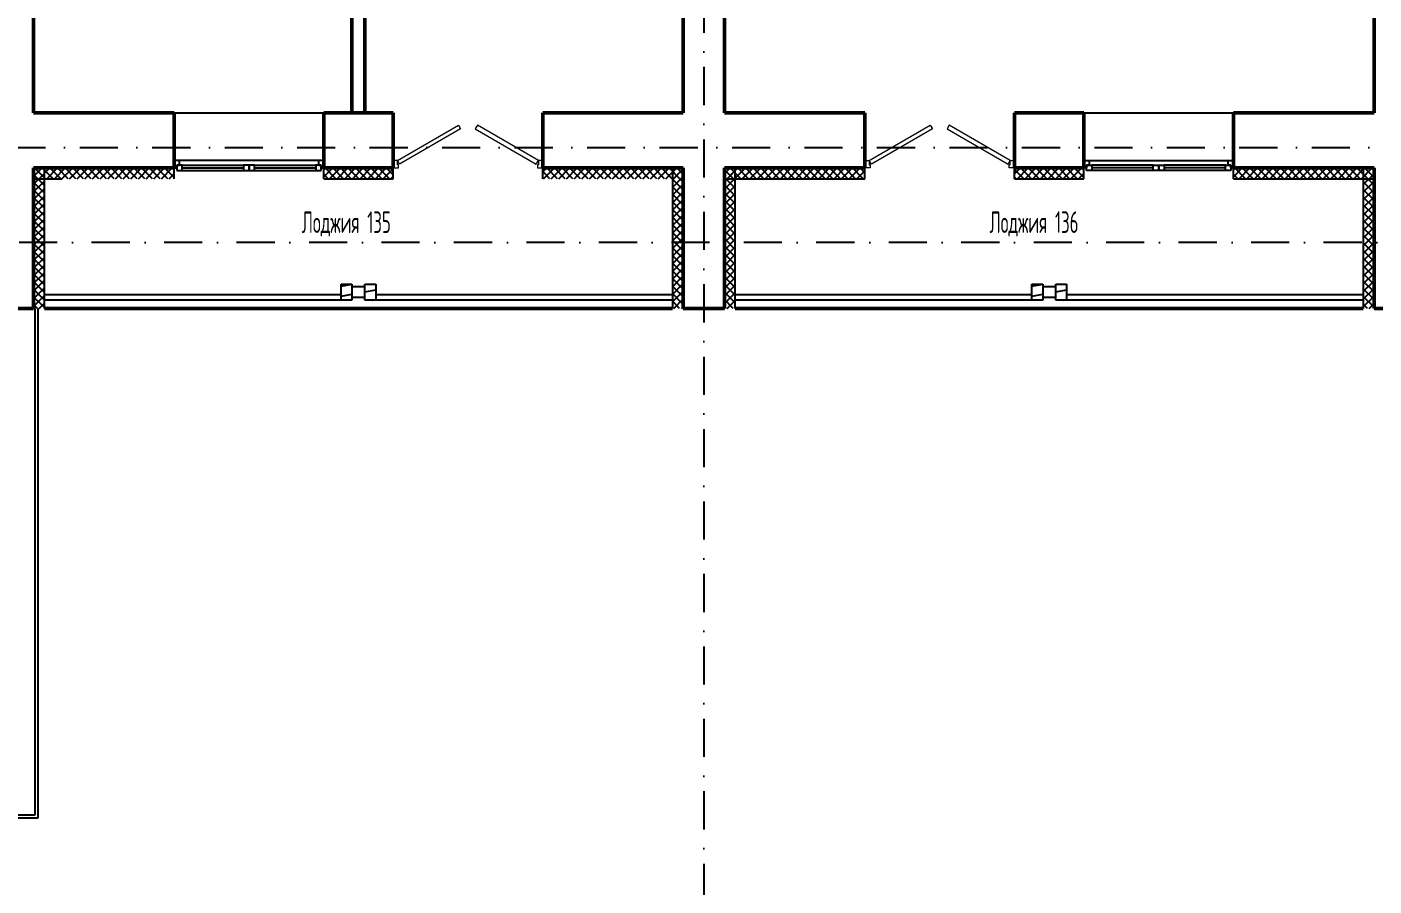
# Model space of a CAD drawing. Extents: x -1560602 to 321118, y -2308202 to -430103.
# Drawn here: x -1535127 to -1522665, y -2049970 to -2042018 of the extents above; entities that cross this region are included whole.
import ezdxf

# ---------------------------------------------------------------- set-up
doc = ezdxf.new("R2010")
doc.units = 0
doc.header["$MEASUREMENT"] = 0
doc.linetypes.add('Dot & Dashed', pattern=[670.277762, 352.777767, -176.388884, 0, -141.111112])
doc.linetypes.add('Штрихпунктирная', pattern=[0.670278, 0.352778, -0.176389, 0, -0.141111])
doc.layers.get('0').update_dxf_attribs({"color": 255, "linetype": 'CONTINUOUS'})
doc.layers.add('Двери', color=4, linetype='CONTINUOUS', lineweight=15)
doc.layers.add('стены', color=5, linetype='CONTINUOUS', lineweight=50)
for name, color, linetype in [('Оси', 253, 'Dot & Dashed'), ('отделка', 240, 'CONTINUOUS'), ('Текст', 7, 'CONTINUOUS'), ('Утеплитель', 6, 'CONTINUOUS')]:
    doc.layers.add(name, color=color, linetype=linetype)
doc.styles.get("Standard").update_dxf_attribs({"font": 'spds.shx', "width": 0.7, "height": 250})

msp = doc.modelspace()

# ---------------------------------------------------------------- linework, layer by layer
at = {"color": 0, "ltscale": 100}
for p, q in [((-1535064.7, -2043323.4), (-1535064.7, -2044623.4)), ((-1534964.7, -2043323.4), (-1535064.7, -2043323.4)), ((-1532219.7, -2044416.8), (-1532119.7, -2044398.4)), ((-1532219.7, -2044548.4), (-1532219.7, -2044398.4)), ((-1532219.7, -2044398.4), (-1532119.7, -2044398.4)), ((-1532119.7, -2044398.4), (-1532119.7, -2044548.4)), ((-1531999.7, -2044423.4), (-1532119.7, -2044423.4)), ((-1531999.7, -2044548.4), (-1531999.7, -2044398.4)), ((-1531999.7, -2044398.4), (-1531899.7, -2044398.4)), ((-1531999.7, -2044469.7), (-1531899.7, -2044451.4)), ((-1531899.7, -2044398.4), (-1531899.7, -2044548.4)), ((-1525829.7, -2044416.8), (-1525729.7, -2044398.4)), ((-1525829.7, -2044548.4), (-1525829.7, -2044398.4)), ((-1525829.7, -2044398.4), (-1525729.7, -2044398.4)), ((-1525729.7, -2044398.4), (-1525729.7, -2044548.4)), ((-1525609.7, -2044423.4), (-1525729.7, -2044423.4)), ((-1525609.7, -2044548.4), (-1525609.7, -2044398.4)), ((-1525609.7, -2044398.4), (-1525509.7, -2044398.4)), ((-1525609.7, -2044469.7), (-1525509.7, -2044451.4)), ((-1525509.7, -2044398.4), (-1525509.7, -2044548.4)), ((-1532219.7, -2044498.4), (-1534964.7, -2044498.4)), ((-1532219.7, -2044548.4), (-1534964.7, -2044548.4)), ((-1532219.7, -2044510.1), (-1532119.7, -2044491.7)), ((-1532119.7, -2044548.4), (-1532219.7, -2044548.4)), ((-1531999.7, -2044523.4), (-1532119.7, -2044523.4)), ((-1531899.7, -2044548.4), (-1531999.7, -2044548.4)), ((-1531925.3, -2044548.4), (-1531899.7, -2044543.8)), ((-1529154.7, -2044498.4), (-1531899.7, -2044498.4)), ((-1529154.7, -2044548.4), (-1531899.7, -2044548.4)), ((-1525829.7, -2044498.4), (-1528574.7, -2044498.4)), ((-1525829.7, -2044548.4), (-1528574.7, -2044548.4)), ((-1525829.7, -2044510.1), (-1525729.7, -2044491.7)), ((-1525729.7, -2044548.4), (-1525829.7, -2044548.4)), ((-1525609.7, -2044523.4), (-1525729.7, -2044523.4)), ((-1525509.7, -2044548.4), (-1525609.7, -2044548.4)), ((-1525535.3, -2044548.4), (-1525509.7, -2044543.8)), ((-1522764.7, -2044498.4), (-1525509.7, -2044498.4)), ((-1522764.7, -2044548.4), (-1525509.7, -2044548.4)), ((-1535054.7, -2044623.4), (-1535054.7, -2049313.4)), ((-1535024.7, -2044623.4), (-1535024.7, -2049343.4)), ((-1535054.7, -2049313.4), (-1536564.7, -2049313.4)), ((-1535024.7, -2049343.4), (-1535484.7, -2049343.4))]:
    msp.add_line(p, q, dxfattribs=at)
at = {"layer": 'Двери', "color": 0, "linetype": 'Continuous'}
for p, q in [((-1531699.8, -2043253.4), (-1531134.7, -2042927.2)), ((-1531114.7, -2042961.8), (-1531679.8, -2043288.1)), ((-1531134.7, -2042927.2), (-1531114.7, -2042961.8)), ((-1530959.8, -2042927.2), (-1530979.8, -2042961.8)), ((-1530979.8, -2042961.8), (-1530414.8, -2043288.1)), ((-1530394.8, -2043253.4), (-1530959.8, -2042927.2)), ((-1527334.8, -2043253.4), (-1526769.7, -2042927.2)), ((-1526749.7, -2042961.8), (-1527314.8, -2043288.1)), ((-1526769.7, -2042927.2), (-1526749.7, -2042961.8)), ((-1526594.8, -2042927.2), (-1526614.8, -2042961.8)), ((-1526614.8, -2042961.8), (-1526049.8, -2043288.1)), ((-1526029.8, -2043253.4), (-1526594.8, -2042927.2)), ((-1531699.8, -2043253.4), (-1531739.8, -2043253.4)), ((-1531739.8, -2043323.4), (-1531689.8, -2043323.4)), ((-1531699.8, -2043293.4), (-1531699.8, -2043253.4)), ((-1531679.8, -2043288.1), (-1531699.8, -2043253.4)), ((-1531689.8, -2043293.4), (-1531699.8, -2043293.4)), ((-1531689.8, -2043323.4), (-1531689.8, -2043293.4)), ((-1530414.8, -2043288.1), (-1530394.8, -2043253.4)), ((-1530394.8, -2043293.4), (-1530404.8, -2043293.4)), ((-1530404.8, -2043293.4), (-1530404.8, -2043323.4)), ((-1530404.8, -2043323.4), (-1530354.8, -2043323.4)), ((-1530354.8, -2043253.4), (-1530394.8, -2043253.4)), ((-1530394.8, -2043253.4), (-1530394.8, -2043293.4)), ((-1527374.8, -2043253.4), (-1527334.8, -2043253.4)), ((-1527324.8, -2043323.4), (-1527374.8, -2043323.4)), ((-1527334.8, -2043253.4), (-1527334.8, -2043293.4)), ((-1527314.8, -2043288.1), (-1527334.8, -2043253.4)), ((-1527334.8, -2043293.4), (-1527324.8, -2043293.4)), ((-1527324.8, -2043293.4), (-1527324.8, -2043323.4)), ((-1526049.8, -2043288.1), (-1526029.8, -2043253.4)), ((-1526039.8, -2043323.4), (-1526039.8, -2043293.4)), ((-1526039.8, -2043293.4), (-1526029.8, -2043293.4)), ((-1525989.8, -2043323.4), (-1526039.8, -2043323.4)), ((-1526029.8, -2043293.4), (-1526029.8, -2043253.4)), ((-1526029.8, -2043253.4), (-1525989.8, -2043253.4))]:
    msp.add_line(p, q, dxfattribs=at)
at = {"layer": 'Оси', "color": 0, "linetype": 'Штрихпунктирная', "lineweight": -3, "ltscale": 1000}
for p, q in [((-1528864.7, -2032333.4), (-1528864.7, -2057488.4)), ((-1556760.1, -2043133.4), (-1502304.7, -2043133.4)), ((-1497304.7, -2044013.4), (-1556759.9, -2044013.4))]:
    msp.add_line(p, q, dxfattribs=at)
at = {"layer": 'отделка', "color": 0, "linetype": 'Continuous'}
for p, q in [((-1533764.7, -2042813.4), (-1532379.7, -2042813.4)), ((-1525349.7, -2042813.4), (-1523964.7, -2042813.4)), ((-1533714.7, -2043253.4), (-1533764.7, -2043253.4)), ((-1533764.7, -2043323.4), (-1533739.7, -2043323.4)), ((-1533739.7, -2043323.4), (-1533739.7, -2043298.4)), ((-1533739.7, -2043298.4), (-1533714.7, -2043298.4)), ((-1533689.7, -2043298.4), (-1533739.7, -2043298.4)), ((-1533739.7, -2043298.4), (-1533739.7, -2043348.4)), ((-1533739.7, -2043348.4), (-1533689.7, -2043348.4)), ((-1533714.7, -2043298.4), (-1533714.7, -2043253.4)), ((-1533072.2, -2043253.4), (-1533714.7, -2043253.4)), ((-1533689.7, -2043298.4), (-1533122.2, -2043298.4)), ((-1533689.7, -2043348.4), (-1533689.7, -2043298.4)), ((-1533689.7, -2043323.4), (-1533122.2, -2043323.4)), ((-1533689.7, -2043348.4), (-1533122.2, -2043348.4)), ((-1533689.7, -2043348.4), (-1533122.2, -2043348.4)), ((-1533072.2, -2043298.4), (-1533122.2, -2043298.4)), ((-1533122.2, -2043298.4), (-1533122.2, -2043348.4)), ((-1533122.2, -2043348.4), (-1533072.2, -2043348.4)), ((-1532429.7, -2043253.4), (-1533072.2, -2043253.4)), ((-1533072.2, -2043348.4), (-1533072.2, -2043298.4)), ((-1533022.2, -2043298.4), (-1533072.2, -2043298.4)), ((-1533072.2, -2043298.4), (-1533072.2, -2043348.4)), ((-1533072.2, -2043348.4), (-1533022.2, -2043348.4)), ((-1533022.2, -2043298.4), (-1532454.7, -2043298.4)), ((-1533022.2, -2043348.4), (-1533022.2, -2043298.4)), ((-1533022.2, -2043323.4), (-1532454.7, -2043323.4)), ((-1533022.2, -2043348.4), (-1532454.7, -2043348.4)), ((-1533022.2, -2043348.4), (-1532454.7, -2043348.4)), ((-1532404.7, -2043298.4), (-1532454.7, -2043298.4)), ((-1532454.7, -2043298.4), (-1532454.7, -2043348.4)), ((-1532454.7, -2043348.4), (-1532404.7, -2043348.4)), ((-1532379.7, -2043253.4), (-1532429.7, -2043253.4)), ((-1532429.7, -2043253.4), (-1532429.7, -2043298.4)), ((-1532429.7, -2043298.4), (-1532404.7, -2043298.4)), ((-1532404.7, -2043298.4), (-1532404.7, -2043323.4)), ((-1532404.7, -2043348.4), (-1532404.7, -2043298.4)), ((-1532404.7, -2043323.4), (-1532379.7, -2043323.4)), ((-1525349.7, -2043253.4), (-1525299.7, -2043253.4)), ((-1525324.7, -2043323.4), (-1525349.7, -2043323.4)), ((-1525299.7, -2043298.4), (-1525324.7, -2043298.4)), ((-1525324.7, -2043298.4), (-1525324.7, -2043323.4)), ((-1525324.7, -2043298.4), (-1525274.7, -2043298.4)), ((-1525324.7, -2043348.4), (-1525324.7, -2043298.4)), ((-1525274.7, -2043348.4), (-1525324.7, -2043348.4)), ((-1525299.7, -2043253.4), (-1525299.7, -2043298.4)), ((-1525299.7, -2043253.4), (-1524657.2, -2043253.4)), ((-1524707.2, -2043298.4), (-1525274.7, -2043298.4)), ((-1525274.7, -2043298.4), (-1525274.7, -2043348.4)), ((-1524707.2, -2043323.4), (-1525274.7, -2043323.4)), ((-1524707.2, -2043348.4), (-1525274.7, -2043348.4)), ((-1524707.2, -2043348.4), (-1525274.7, -2043348.4)), ((-1524707.2, -2043348.4), (-1524707.2, -2043298.4)), ((-1524707.2, -2043298.4), (-1524657.2, -2043298.4)), ((-1524657.2, -2043348.4), (-1524707.2, -2043348.4)), ((-1524657.2, -2043253.4), (-1524014.7, -2043253.4)), ((-1524657.2, -2043298.4), (-1524607.2, -2043298.4)), ((-1524657.2, -2043348.4), (-1524657.2, -2043298.4)), ((-1524657.2, -2043298.4), (-1524657.2, -2043348.4)), ((-1524607.2, -2043348.4), (-1524657.2, -2043348.4)), ((-1524039.7, -2043298.4), (-1524607.2, -2043298.4)), ((-1524607.2, -2043298.4), (-1524607.2, -2043348.4)), ((-1524039.7, -2043323.4), (-1524607.2, -2043323.4)), ((-1524039.7, -2043348.4), (-1524607.2, -2043348.4)), ((-1524039.7, -2043348.4), (-1524607.2, -2043348.4)), ((-1524039.7, -2043348.4), (-1524039.7, -2043298.4)), ((-1524039.7, -2043298.4), (-1523989.7, -2043298.4)), ((-1523989.7, -2043348.4), (-1524039.7, -2043348.4)), ((-1524014.7, -2043298.4), (-1524014.7, -2043253.4)), ((-1524014.7, -2043253.4), (-1523964.7, -2043253.4)), ((-1523989.7, -2043298.4), (-1524014.7, -2043298.4)), ((-1523989.7, -2043323.4), (-1523989.7, -2043298.4)), ((-1523989.7, -2043298.4), (-1523989.7, -2043348.4)), ((-1523964.7, -2043323.4), (-1523989.7, -2043323.4))]:
    msp.add_line(p, q, dxfattribs=at)
at = {"layer": 'стены', "color": 0, "ltscale": 100}
for p, q in [((-1535064.7, -2042813.4), (-1535064.7, -2038223.1)), ((-1532119.7, -2038223.1), (-1532119.7, -2042813.4)), ((-1531999.7, -2042813.4), (-1531999.7, -2038223.1)), ((-1529054.7, -2038223.1), (-1529054.7, -2042813.4)), ((-1528674.7, -2042813.4), (-1528674.7, -2039133.1)), ((-1522664.7, -2039133.1), (-1522664.7, -2042813.4)), ((-1533764.7, -2042813.4), (-1535064.7, -2042813.4)), ((-1533764.7, -2043323.4), (-1533764.7, -2042813.4)), ((-1532379.7, -2043253.4), (-1532379.7, -2042813.4)), ((-1531739.7, -2042813.4), (-1532379.7, -2042813.4)), ((-1531739.7, -2043253.4), (-1531739.7, -2042813.4)), ((-1530354.7, -2043323.4), (-1530354.7, -2042813.4)), ((-1529054.7, -2042813.4), (-1530354.7, -2042813.4)), ((-1527374.7, -2042813.4), (-1528674.7, -2042813.4)), ((-1527374.7, -2043323.4), (-1527374.7, -2042813.4)), ((-1525989.7, -2043253.4), (-1525989.7, -2042813.4)), ((-1525349.7, -2042813.4), (-1525989.7, -2042813.4)), ((-1525349.7, -2043253.4), (-1525349.7, -2042813.4)), ((-1523964.7, -2043323.4), (-1523964.7, -2042813.4)), ((-1522664.7, -2042813.4), (-1523964.7, -2042813.4)), ((-1535064.7, -2043323.4), (-1533764.7, -2043323.4)), ((-1535064.7, -2043323.4), (-1535064.7, -2044623.4)), ((-1532379.7, -2043323.4), (-1532379.7, -2043253.4)), ((-1532379.7, -2043323.4), (-1531739.7, -2043323.4)), ((-1531739.7, -2043323.4), (-1531739.7, -2043253.4)), ((-1530354.7, -2043323.4), (-1529054.7, -2043323.4)), ((-1529054.7, -2043323.4), (-1529154.7, -2043323.4)), ((-1529054.7, -2043323.4), (-1529054.7, -2044623.4)), ((-1528674.7, -2043323.4), (-1528674.7, -2044623.4)), ((-1528574.7, -2043323.4), (-1528674.7, -2043323.4)), ((-1528674.7, -2043323.4), (-1527374.7, -2043323.4)), ((-1525989.7, -2043323.4), (-1525989.7, -2043253.4)), ((-1525989.7, -2043323.4), (-1525349.7, -2043323.4)), ((-1525349.7, -2043323.4), (-1525349.7, -2043253.4)), ((-1523964.7, -2043323.4), (-1522664.7, -2043323.4)), ((-1522664.7, -2043323.4), (-1522764.7, -2043323.4)), ((-1522664.7, -2043323.4), (-1522664.7, -2044623.4)), ((-1535444.7, -2044623.4), (-1535064.7, -2044623.4)), ((-1529154.7, -2044623.4), (-1534964.7, -2044623.4)), ((-1529054.7, -2044623.4), (-1528674.7, -2044623.4)), ((-1522764.7, -2044623.4), (-1528574.7, -2044623.4)), ((-1522664.7, -2044623.4), (-1522284.7, -2044623.4))]:
    msp.add_line(p, q, dxfattribs=at)
at = {"layer": 'стены', "color": 0, "linetype": 'Continuous', "ltscale": 100}
for p, q in [((-1532379.7, -2043323.4), (-1532379.7, -2043253.4)), ((-1531739.7, -2043323.4), (-1531739.7, -2043253.4)), ((-1525989.7, -2043323.4), (-1525989.7, -2043253.4)), ((-1525349.7, -2043323.4), (-1525349.7, -2043253.4))]:
    msp.add_line(p, q, dxfattribs=at)
at = {"layer": 'Утеплитель', "color": 0, "ltscale": 100}
for p, q in [((-1535064.7, -2043332.4), (-1535055.8, -2043323.4)), ((-1535064.7, -2043403.1), (-1534985.1, -2043323.4)), ((-1535064.7, -2043332.4), (-1535055.8, -2043323.4)), ((-1535064.7, -2043403.1), (-1534985.1, -2043323.4)), ((-1534955.8, -2043423.4), (-1535055.8, -2043323.4)), ((-1534964.7, -2043414.5), (-1535055.8, -2043323.4)), ((-1535014.4, -2043423.4), (-1534914.4, -2043323.4)), ((-1534885.1, -2043423.4), (-1534985.1, -2043323.4)), ((-1534964.7, -2043343.8), (-1534985.1, -2043323.4)), ((-1534964.7, -2044623.4), (-1534964.7, -2043323.4)), ((-1534943.7, -2043423.4), (-1534843.7, -2043323.4)), ((-1534814.4, -2043423.4), (-1534914.4, -2043323.4)), ((-1534873, -2043423.4), (-1534773, -2043323.4)), ((-1534743.7, -2043423.4), (-1534843.7, -2043323.4)), ((-1534802.3, -2043423.4), (-1534702.3, -2043323.4)), ((-1534673, -2043423.4), (-1534773, -2043323.4)), ((-1534731.5, -2043423.4), (-1534631.5, -2043323.4)), ((-1534602.3, -2043423.4), (-1534702.3, -2043323.4)), ((-1534660.8, -2043423.4), (-1534560.8, -2043323.4)), ((-1534531.5, -2043423.4), (-1534631.5, -2043323.4)), ((-1534590.1, -2043423.4), (-1534490.1, -2043323.4)), ((-1534460.8, -2043423.4), (-1534560.8, -2043323.4)), ((-1534519.4, -2043423.4), (-1534419.4, -2043323.4)), ((-1534390.1, -2043423.4), (-1534490.1, -2043323.4)), ((-1534448.7, -2043423.4), (-1534348.7, -2043323.4)), ((-1534319.4, -2043423.4), (-1534419.4, -2043323.4)), ((-1534378, -2043423.4), (-1534278, -2043323.4)), ((-1534248.7, -2043423.4), (-1534348.7, -2043323.4)), ((-1534307.3, -2043423.4), (-1534207.3, -2043323.4)), ((-1534178, -2043423.4), (-1534278, -2043323.4)), ((-1534236.6, -2043423.4), (-1534136.6, -2043323.4)), ((-1534107.3, -2043423.4), (-1534207.3, -2043323.4)), ((-1534165.9, -2043423.4), (-1534065.9, -2043323.4)), ((-1534036.6, -2043423.4), (-1534136.6, -2043323.4)), ((-1534095.1, -2043423.4), (-1533995.1, -2043323.4)), ((-1533965.9, -2043423.4), (-1534065.9, -2043323.4)), ((-1534024.4, -2043423.4), (-1533924.4, -2043323.4)), ((-1533895.1, -2043423.4), (-1533995.1, -2043323.4)), ((-1533953.7, -2043423.4), (-1533853.7, -2043323.4)), ((-1533824.4, -2043423.4), (-1533924.4, -2043323.4)), ((-1533883, -2043423.4), (-1533783, -2043323.4)), ((-1533764.7, -2043412.4), (-1533853.7, -2043323.4)), ((-1533764.7, -2043341.7), (-1533783, -2043323.4)), ((-1533764.7, -2043423.4), (-1533764.7, -2043323.4)), ((-1532379.7, -2043423.4), (-1532379.7, -2043323.4)), ((-1532379.7, -2043334.4), (-1532368.8, -2043323.4)), ((-1532379.7, -2043405.1), (-1532298.1, -2043323.4)), ((-1532268.8, -2043423.4), (-1532368.8, -2043323.4)), ((-1532327.4, -2043423.4), (-1532227.4, -2043323.4)), ((-1532198.1, -2043423.4), (-1532298.1, -2043323.4)), ((-1532256.7, -2043423.4), (-1532156.7, -2043323.4)), ((-1532127.4, -2043423.4), (-1532227.4, -2043323.4)), ((-1532186, -2043423.4), (-1532086, -2043323.4)), ((-1532056.7, -2043423.4), (-1532156.7, -2043323.4)), ((-1532115.2, -2043423.4), (-1532015.2, -2043323.4)), ((-1531986, -2043423.4), (-1532086, -2043323.4)), ((-1532044.5, -2043423.4), (-1531944.5, -2043323.4)), ((-1531915.2, -2043423.4), (-1532015.2, -2043323.4)), ((-1531973.8, -2043423.4), (-1531873.8, -2043323.4)), ((-1531844.5, -2043423.4), (-1531944.5, -2043323.4)), ((-1531903.1, -2043423.4), (-1531803.1, -2043323.4)), ((-1531773.8, -2043423.4), (-1531873.8, -2043323.4)), ((-1531832.4, -2043423.4), (-1531739.7, -2043330.8)), ((-1531739.7, -2043386.8), (-1531803.1, -2043323.4)), ((-1531739.7, -2043423.4), (-1531739.7, -2043323.4)), ((-1530354.7, -2043423.4), (-1530354.7, -2043323.4)), ((-1530354.7, -2043360), (-1530318.2, -2043323.4)), ((-1530347.5, -2043423.4), (-1530247.5, -2043323.4)), ((-1530218.2, -2043423.4), (-1530318.2, -2043323.4)), ((-1530276.8, -2043423.4), (-1530176.8, -2043323.4)), ((-1530147.5, -2043423.4), (-1530247.5, -2043323.4)), ((-1530206.1, -2043423.4), (-1530106.1, -2043323.4)), ((-1530076.8, -2043423.4), (-1530176.8, -2043323.4)), ((-1530135.3, -2043423.4), (-1530035.3, -2043323.4)), ((-1530006.1, -2043423.4), (-1530106.1, -2043323.4)), ((-1530064.6, -2043423.4), (-1529964.6, -2043323.4)), ((-1529935.3, -2043423.4), (-1530035.3, -2043323.4)), ((-1529993.9, -2043423.4), (-1529893.9, -2043323.4)), ((-1529864.6, -2043423.4), (-1529964.6, -2043323.4)), ((-1529923.2, -2043423.4), (-1529823.2, -2043323.4)), ((-1529793.9, -2043423.4), (-1529893.9, -2043323.4)), ((-1529852.5, -2043423.4), (-1529752.5, -2043323.4)), ((-1529723.2, -2043423.4), (-1529823.2, -2043323.4)), ((-1529781.8, -2043423.4), (-1529681.8, -2043323.4)), ((-1529652.5, -2043423.4), (-1529752.5, -2043323.4)), ((-1529711.1, -2043423.4), (-1529611.1, -2043323.4)), ((-1529581.8, -2043423.4), (-1529681.8, -2043323.4)), ((-1529640.4, -2043423.4), (-1529540.4, -2043323.4)), ((-1529511.1, -2043423.4), (-1529611.1, -2043323.4)), ((-1529569.7, -2043423.4), (-1529469.7, -2043323.4)), ((-1529440.4, -2043423.4), (-1529540.4, -2043323.4)), ((-1529499, -2043423.4), (-1529399, -2043323.4)), ((-1529369.7, -2043423.4), (-1529469.7, -2043323.4)), ((-1529428.2, -2043423.4), (-1529328.2, -2043323.4)), ((-1529299, -2043423.4), (-1529399, -2043323.4)), ((-1529357.5, -2043423.4), (-1529257.5, -2043323.4)), ((-1529228.2, -2043423.4), (-1529328.2, -2043323.4)), ((-1529286.8, -2043423.4), (-1529186.8, -2043323.4)), ((-1529157.5, -2043423.4), (-1529257.5, -2043323.4)), ((-1529216.1, -2043423.4), (-1529116.1, -2043323.4)), ((-1529086.8, -2043423.4), (-1529186.8, -2043323.4)), ((-1529154.7, -2043323.4), (-1529154.7, -2044623.4)), ((-1529154.7, -2043362.1), (-1529116.1, -2043323.4)), ((-1529154.7, -2043432.8), (-1529054.7, -2043332.8)), ((-1529054.7, -2043455.5), (-1529154.7, -2043355.5)), ((-1529145.4, -2043423.4), (-1529054.7, -2043332.8)), ((-1529054.7, -2043384.8), (-1529116.1, -2043323.4)), ((-1529054.7, -2043384.8), (-1529116.1, -2043323.4)), ((-1528674.7, -2043377), (-1528621.1, -2043323.4)), ((-1528674.7, -2043377), (-1528621.1, -2043323.4)), ((-1528591.8, -2043423.4), (-1528674.7, -2043340.5)), ((-1528574.7, -2043440.5), (-1528674.7, -2043340.5)), ((-1528674.7, -2043447.8), (-1528574.7, -2043347.8)), ((-1528650.4, -2043423.4), (-1528550.4, -2043323.4)), ((-1528521.1, -2043423.4), (-1528621.1, -2043323.4)), ((-1528574.7, -2043369.8), (-1528621.1, -2043323.4)), ((-1528579.7, -2043423.4), (-1528479.7, -2043323.4)), ((-1528574.7, -2044623.4), (-1528574.7, -2043323.4)), ((-1528450.4, -2043423.4), (-1528550.4, -2043323.4)), ((-1528509, -2043423.4), (-1528409, -2043323.4)), ((-1528379.7, -2043423.4), (-1528479.7, -2043323.4)), ((-1528438.3, -2043423.4), (-1528338.3, -2043323.4)), ((-1528309, -2043423.4), (-1528409, -2043323.4)), ((-1528367.6, -2043423.4), (-1528267.6, -2043323.4)), ((-1528238.3, -2043423.4), (-1528338.3, -2043323.4)), ((-1528296.9, -2043423.4), (-1528196.9, -2043323.4)), ((-1528167.6, -2043423.4), (-1528267.6, -2043323.4)), ((-1528226.2, -2043423.4), (-1528126.2, -2043323.4)), ((-1528096.9, -2043423.4), (-1528196.9, -2043323.4)), ((-1528155.5, -2043423.4), (-1528055.5, -2043323.4)), ((-1528026.2, -2043423.4), (-1528126.2, -2043323.4)), ((-1528084.7, -2043423.4), (-1527984.7, -2043323.4)), ((-1527955.5, -2043423.4), (-1528055.5, -2043323.4)), ((-1528014, -2043423.4), (-1527914, -2043323.4)), ((-1527884.7, -2043423.4), (-1527984.7, -2043323.4)), ((-1527943.3, -2043423.4), (-1527843.3, -2043323.4)), ((-1527814, -2043423.4), (-1527914, -2043323.4)), ((-1527872.6, -2043423.4), (-1527772.6, -2043323.4)), ((-1527743.3, -2043423.4), (-1527843.3, -2043323.4)), ((-1527801.9, -2043423.4), (-1527701.9, -2043323.4)), ((-1527672.6, -2043423.4), (-1527772.6, -2043323.4)), ((-1527731.2, -2043423.4), (-1527631.2, -2043323.4)), ((-1527601.9, -2043423.4), (-1527701.9, -2043323.4)), ((-1527660.5, -2043423.4), (-1527560.5, -2043323.4)), ((-1527531.2, -2043423.4), (-1527631.2, -2043323.4)), ((-1527589.8, -2043423.4), (-1527489.8, -2043323.4)), ((-1527460.5, -2043423.4), (-1527560.5, -2043323.4)), ((-1527519.1, -2043423.4), (-1527419.1, -2043323.4)), ((-1527389.8, -2043423.4), (-1527489.8, -2043323.4)), ((-1527448.3, -2043423.4), (-1527374.7, -2043349.8)), ((-1527374.7, -2043367.8), (-1527419.1, -2043323.4)), ((-1527374.7, -2043423.4), (-1527374.7, -2043323.4)), ((-1525989.7, -2043423.4), (-1525989.7, -2043323.4)), ((-1525989.7, -2043379.1), (-1525934.1, -2043323.4)), ((-1525904.8, -2043423.4), (-1525989.7, -2043338.5)), ((-1525963.4, -2043423.4), (-1525863.4, -2043323.4)), ((-1525834.1, -2043423.4), (-1525934.1, -2043323.4)), ((-1525892.7, -2043423.4), (-1525792.7, -2043323.4)), ((-1525763.4, -2043423.4), (-1525863.4, -2043323.4)), ((-1525822, -2043423.4), (-1525722, -2043323.4)), ((-1525692.7, -2043423.4), (-1525792.7, -2043323.4)), ((-1525751.3, -2043423.4), (-1525651.3, -2043323.4)), ((-1525622, -2043423.4), (-1525722, -2043323.4)), ((-1525680.6, -2043423.4), (-1525580.6, -2043323.4)), ((-1525551.3, -2043423.4), (-1525651.3, -2043323.4)), ((-1525609.9, -2043423.4), (-1525509.9, -2043323.4)), ((-1525480.6, -2043423.4), (-1525580.6, -2043323.4)), ((-1525539.2, -2043423.4), (-1525439.2, -2043323.4)), ((-1525409.9, -2043423.4), (-1525509.9, -2043323.4)), ((-1525468.4, -2043423.4), (-1525368.4, -2043323.4)), ((-1525349.7, -2043412.9), (-1525439.2, -2043323.4)), ((-1525349.7, -2043342.1), (-1525368.4, -2043323.4)), ((-1525349.7, -2043423.4), (-1525349.7, -2043323.4)), ((-1523964.7, -2043423.4), (-1523964.7, -2043323.4)), ((-1523964.7, -2043334), (-1523954.2, -2043323.4)), ((-1523964.7, -2043404.7), (-1523883.5, -2043323.4)), ((-1523854.2, -2043423.4), (-1523954.2, -2043323.4)), ((-1523912.8, -2043423.4), (-1523812.8, -2043323.4)), ((-1523783.5, -2043423.4), (-1523883.5, -2043323.4)), ((-1523842.1, -2043423.4), (-1523742.1, -2043323.4)), ((-1523712.8, -2043423.4), (-1523812.8, -2043323.4)), ((-1523771.4, -2043423.4), (-1523671.4, -2043323.4)), ((-1523642.1, -2043423.4), (-1523742.1, -2043323.4)), ((-1523700.7, -2043423.4), (-1523600.7, -2043323.4)), ((-1523571.4, -2043423.4), (-1523671.4, -2043323.4)), ((-1523630, -2043423.4), (-1523530, -2043323.4)), ((-1523500.7, -2043423.4), (-1523600.7, -2043323.4)), ((-1523559.3, -2043423.4), (-1523459.3, -2043323.4)), ((-1523430, -2043423.4), (-1523530, -2043323.4)), ((-1523488.5, -2043423.4), (-1523388.5, -2043323.4)), ((-1523359.3, -2043423.4), (-1523459.3, -2043323.4)), ((-1523417.8, -2043423.4), (-1523317.8, -2043323.4)), ((-1523288.5, -2043423.4), (-1523388.5, -2043323.4)), ((-1523347.1, -2043423.4), (-1523247.1, -2043323.4)), ((-1523217.8, -2043423.4), (-1523317.8, -2043323.4)), ((-1523276.4, -2043423.4), (-1523176.4, -2043323.4)), ((-1523147.1, -2043423.4), (-1523247.1, -2043323.4)), ((-1523205.7, -2043423.4), (-1523105.7, -2043323.4)), ((-1523076.4, -2043423.4), (-1523176.4, -2043323.4)), ((-1523135, -2043423.4), (-1523035, -2043323.4)), ((-1523005.7, -2043423.4), (-1523105.7, -2043323.4)), ((-1523064.3, -2043423.4), (-1522964.3, -2043323.4)), ((-1522935, -2043423.4), (-1523035, -2043323.4)), ((-1522993.6, -2043423.4), (-1522893.6, -2043323.4)), ((-1522864.3, -2043423.4), (-1522964.3, -2043323.4)), ((-1522922.9, -2043423.4), (-1522822.9, -2043323.4)), ((-1522793.6, -2043423.4), (-1522893.6, -2043323.4)), ((-1522852.1, -2043423.4), (-1522752.1, -2043323.4)), ((-1522722.9, -2043423.4), (-1522822.9, -2043323.4)), ((-1522781.4, -2043423.4), (-1522681.4, -2043323.4)), ((-1522764.7, -2043323.4), (-1522764.7, -2044623.4)), ((-1522764.7, -2043336), (-1522752.1, -2043323.4)), ((-1522764.7, -2043406.7), (-1522681.4, -2043323.4)), ((-1522664.7, -2043410.8), (-1522752.1, -2043323.4)), ((-1522664.7, -2043410.8), (-1522752.1, -2043323.4)), ((-1522664.7, -2043340.1), (-1522681.4, -2043323.4)), ((-1522664.7, -2043340.1), (-1522681.4, -2043323.4)), ((-1535064.7, -2043473.8), (-1534964.7, -2043373.8)), ((-1535026.5, -2043423.4), (-1535064.7, -2043385.2)), ((-1534964.7, -2043485.2), (-1535064.7, -2043385.2)), ((-1535064.7, -2043423.4), (-1534804.7, -2043423.4)), ((-1535064.7, -2043544.5), (-1534964.7, -2043444.5)), ((-1534964.7, -2043555.9), (-1535064.7, -2043455.9)), ((-1533812.3, -2043423.4), (-1533764.7, -2043375.9)), ((-1532339.5, -2043423.4), (-1532379.7, -2043383.2)), ((-1532379.7, -2043423.4), (-1531739.7, -2043423.4)), ((-1531761.7, -2043423.4), (-1531739.7, -2043401.5)), ((-1530288.9, -2043423.4), (-1530354.7, -2043357.6)), ((-1529154.7, -2043503.5), (-1529054.7, -2043403.5)), ((-1529054.7, -2043526.2), (-1529154.7, -2043426.2)), ((-1529154.7, -2043574.2), (-1529054.7, -2043474.2)), ((-1529074.7, -2043423.4), (-1529054.7, -2043403.5)), ((-1528662.6, -2043423.4), (-1528674.7, -2043411.3)), ((-1528574.7, -2043511.3), (-1528674.7, -2043411.3)), ((-1528674.7, -2043518.5), (-1528574.7, -2043418.5)), ((-1528674.7, -2043423.4), (-1527374.7, -2043423.4)), ((-1527377.6, -2043423.4), (-1527374.7, -2043420.6)), ((-1525975.6, -2043423.4), (-1525989.7, -2043409.2)), ((-1525989.7, -2043423.4), (-1525349.7, -2043423.4)), ((-1525397.7, -2043423.4), (-1525349.7, -2043375.4)), ((-1523924.9, -2043423.4), (-1523964.7, -2043383.6)), ((-1523964.7, -2043423.4), (-1522664.7, -2043423.4)), ((-1522764.7, -2043477.5), (-1522664.7, -2043377.5)), ((-1522664.7, -2043481.6), (-1522764.7, -2043381.6)), ((-1522764.7, -2043548.2), (-1522664.7, -2043448.2)), ((-1522664.7, -2043552.3), (-1522764.7, -2043452.3)), ((-1522710.7, -2043423.4), (-1522664.7, -2043377.5)), ((-1535064.7, -2043615.2), (-1534964.7, -2043515.2)), ((-1534964.7, -2043626.6), (-1535064.7, -2043526.6)), ((-1535064.7, -2043685.9), (-1534964.7, -2043585.9)), ((-1534964.7, -2043697.3), (-1535064.7, -2043597.3)), ((-1529054.7, -2043596.9), (-1529154.7, -2043496.9)), ((-1529154.7, -2043644.9), (-1529054.7, -2043544.9)), ((-1529054.7, -2043667.7), (-1529154.7, -2043567.7)), ((-1528574.7, -2043582), (-1528674.7, -2043482)), ((-1528674.7, -2043589.2), (-1528574.7, -2043489.2)), ((-1528574.7, -2043652.7), (-1528674.7, -2043552.7)), ((-1528674.7, -2043659.9), (-1528574.7, -2043559.9)), ((-1522764.7, -2043618.9), (-1522664.7, -2043518.9)), ((-1522664.7, -2043623), (-1522764.7, -2043523)), ((-1522764.7, -2043689.6), (-1522664.7, -2043589.6)), ((-1522664.7, -2043693.7), (-1522764.7, -2043593.7)), ((-1535064.7, -2043756.6), (-1534964.7, -2043656.6)), ((-1534964.7, -2043768.1), (-1535064.7, -2043668.1)), ((-1535064.7, -2043827.4), (-1534964.7, -2043727.4)), ((-1529154.7, -2043715.6), (-1529054.7, -2043615.6)), ((-1529054.7, -2043738.4), (-1529154.7, -2043638.4)), ((-1529154.7, -2043786.3), (-1529054.7, -2043686.3)), ((-1529054.7, -2043809.1), (-1529154.7, -2043709.1)), ((-1528574.7, -2043723.4), (-1528674.7, -2043623.4)), ((-1528674.7, -2043730.6), (-1528574.7, -2043630.6)), ((-1528574.7, -2043794.1), (-1528674.7, -2043694.1)), ((-1528674.7, -2043801.3), (-1528574.7, -2043701.3)), ((-1522764.7, -2043760.3), (-1522664.7, -2043660.3)), ((-1522664.7, -2043764.4), (-1522764.7, -2043664.4)), ((-1522764.7, -2043831), (-1522664.7, -2043731)), ((-1534964.7, -2043838.8), (-1535064.7, -2043738.8)), ((-1535064.7, -2043898.1), (-1534964.7, -2043798.1)), ((-1534964.7, -2043909.5), (-1535064.7, -2043809.5)), ((-1529154.7, -2043857), (-1529054.7, -2043757)), ((-1529054.7, -2043879.8), (-1529154.7, -2043779.8)), ((-1529154.7, -2043927.8), (-1529054.7, -2043827.8)), ((-1529054.7, -2043950.5), (-1529154.7, -2043850.5)), ((-1528574.7, -2043864.8), (-1528674.7, -2043764.8)), ((-1528674.7, -2043872), (-1528574.7, -2043772)), ((-1528574.7, -2043935.5), (-1528674.7, -2043835.5)), ((-1528674.7, -2043942.7), (-1528574.7, -2043842.7)), ((-1522664.7, -2043835.1), (-1522764.7, -2043735.1)), ((-1522764.7, -2043901.7), (-1522664.7, -2043801.7)), ((-1522664.7, -2043905.8), (-1522764.7, -2043805.8)), ((-1535064.7, -2043968.8), (-1534964.7, -2043868.8)), ((-1534964.7, -2043980.2), (-1535064.7, -2043880.2)), ((-1535064.7, -2044039.5), (-1534964.7, -2043939.5)), ((-1534964.7, -2044050.9), (-1535064.7, -2043950.9)), ((-1529154.7, -2043998.5), (-1529054.7, -2043898.5)), ((-1529054.7, -2044021.2), (-1529154.7, -2043921.2)), ((-1529154.7, -2044069.2), (-1529054.7, -2043969.2)), ((-1528574.7, -2044006.2), (-1528674.7, -2043906.2)), ((-1528674.7, -2044013.4), (-1528574.7, -2043913.4)), ((-1528574.7, -2044076.9), (-1528674.7, -2043976.9)), ((-1522764.7, -2043972.4), (-1522664.7, -2043872.4)), ((-1522664.7, -2043976.5), (-1522764.7, -2043876.5)), ((-1522764.7, -2044043.1), (-1522664.7, -2043943.1)), ((-1522664.7, -2044047.2), (-1522764.7, -2043947.2)), ((-1535064.7, -2044110.2), (-1534964.7, -2044010.2)), ((-1534964.7, -2044121.6), (-1535064.7, -2044021.6)), ((-1535064.7, -2044180.9), (-1534964.7, -2044080.9)), ((-1534964.7, -2044192.3), (-1535064.7, -2044092.3)), ((-1529054.7, -2044091.9), (-1529154.7, -2043991.9)), ((-1529154.7, -2044139.9), (-1529054.7, -2044039.9)), ((-1529054.7, -2044162.6), (-1529154.7, -2044062.6)), ((-1528674.7, -2044084.2), (-1528574.7, -2043984.2)), ((-1528574.7, -2044147.7), (-1528674.7, -2044047.7)), ((-1528674.7, -2044154.9), (-1528574.7, -2044054.9)), ((-1522764.7, -2044113.9), (-1522664.7, -2044013.9)), ((-1522664.7, -2044118), (-1522764.7, -2044018)), ((-1522764.7, -2044184.6), (-1522664.7, -2044084.6)), ((-1522664.7, -2044188.7), (-1522764.7, -2044088.7)), ((-1535064.7, -2044251.6), (-1534964.7, -2044151.6)), ((-1534964.7, -2044263), (-1535064.7, -2044163)), ((-1535064.7, -2044322.3), (-1534964.7, -2044222.3)), ((-1529154.7, -2044210.6), (-1529054.7, -2044110.6)), ((-1529054.7, -2044233.3), (-1529154.7, -2044133.3)), ((-1529154.7, -2044281.3), (-1529054.7, -2044181.3)), ((-1529054.7, -2044304), (-1529154.7, -2044204)), ((-1528574.7, -2044218.4), (-1528674.7, -2044118.4)), ((-1528674.7, -2044225.6), (-1528574.7, -2044125.6)), ((-1528574.7, -2044289.1), (-1528674.7, -2044189.1)), ((-1528674.7, -2044296.3), (-1528574.7, -2044196.3)), ((-1522764.7, -2044255.3), (-1522664.7, -2044155.3)), ((-1522664.7, -2044259.4), (-1522764.7, -2044159.4)), ((-1522764.7, -2044326), (-1522664.7, -2044226)), ((-1534964.7, -2044333.7), (-1535064.7, -2044233.7)), ((-1535064.7, -2044393), (-1534964.7, -2044293)), ((-1534964.7, -2044404.5), (-1535064.7, -2044304.5)), ((-1529154.7, -2044352), (-1529054.7, -2044252)), ((-1529054.7, -2044374.8), (-1529154.7, -2044274.8)), ((-1529154.7, -2044422.7), (-1529054.7, -2044322.7)), ((-1529054.7, -2044445.5), (-1529154.7, -2044345.5)), ((-1528574.7, -2044359.8), (-1528674.7, -2044259.8)), ((-1528674.7, -2044367), (-1528574.7, -2044267)), ((-1528574.7, -2044430.5), (-1528674.7, -2044330.5)), ((-1528674.7, -2044437.7), (-1528574.7, -2044337.7)), ((-1522664.7, -2044330.1), (-1522764.7, -2044230.1)), ((-1522764.7, -2044396.7), (-1522664.7, -2044296.7)), ((-1522664.7, -2044400.8), (-1522764.7, -2044300.8)), ((-1535064.7, -2044463.7), (-1534964.7, -2044363.7)), ((-1534964.7, -2044475.2), (-1535064.7, -2044375.2)), ((-1535064.7, -2044534.5), (-1534964.7, -2044434.5)), ((-1534964.7, -2044545.9), (-1535064.7, -2044445.9)), ((-1529154.7, -2044493.4), (-1529054.7, -2044393.4)), ((-1529054.7, -2044516.2), (-1529154.7, -2044416.2)), ((-1529154.7, -2044564.2), (-1529054.7, -2044464.2)), ((-1528574.7, -2044501.2), (-1528674.7, -2044401.2)), ((-1528674.7, -2044508.4), (-1528574.7, -2044408.4)), ((-1528574.7, -2044571.9), (-1528674.7, -2044471.9)), ((-1522764.7, -2044467.4), (-1522664.7, -2044367.4)), ((-1522664.7, -2044471.5), (-1522764.7, -2044371.5)), ((-1522764.7, -2044538.1), (-1522664.7, -2044438.1)), ((-1522664.7, -2044542.2), (-1522764.7, -2044442.2)), ((-1535064.7, -2044605.2), (-1534964.7, -2044505.2)), ((-1534964.7, -2044616.6), (-1535064.7, -2044516.6)), ((-1535028.6, -2044623.4), (-1535064.7, -2044587.3)), ((-1535012.3, -2044623.4), (-1534964.7, -2044575.9)), ((-1529054.7, -2044586.9), (-1529154.7, -2044486.9)), ((-1529088.9, -2044623.4), (-1529154.7, -2044557.6)), ((-1529143.3, -2044623.4), (-1529054.7, -2044534.9)), ((-1528674.7, -2044579.1), (-1528574.7, -2044479.1)), ((-1528593.9, -2044623.4), (-1528674.7, -2044542.6)), ((-1528648.3, -2044623.4), (-1528574.7, -2044549.8)), ((-1522764.7, -2044608.8), (-1522664.7, -2044508.8)), ((-1522664.7, -2044612.9), (-1522764.7, -2044512.9)), ((-1522724.9, -2044623.4), (-1522764.7, -2044583.6)), ((-1522708.6, -2044623.4), (-1522664.7, -2044579.5)), ((-1529072.6, -2044623.4), (-1529054.7, -2044605.6)), ((-1528664.6, -2044623.4), (-1528674.7, -2044613.3)), ((-1528577.6, -2044623.4), (-1528574.7, -2044620.6))]:
    msp.add_line(p, q, dxfattribs=at)

# ---------------------------------------------------------------- texts
at = {"layer": 'Текст', "color": 0, "width": 0.7}
for s, p in [('Лоджия 135', (-1532583.8, -2043925.8)), ('Лоджия 136', (-1526221.7, -2043925.8))]:
    msp.add_text(s, height=200, dxfattribs=at).set_placement(p)

doc.saveas('drawing.dxf')
